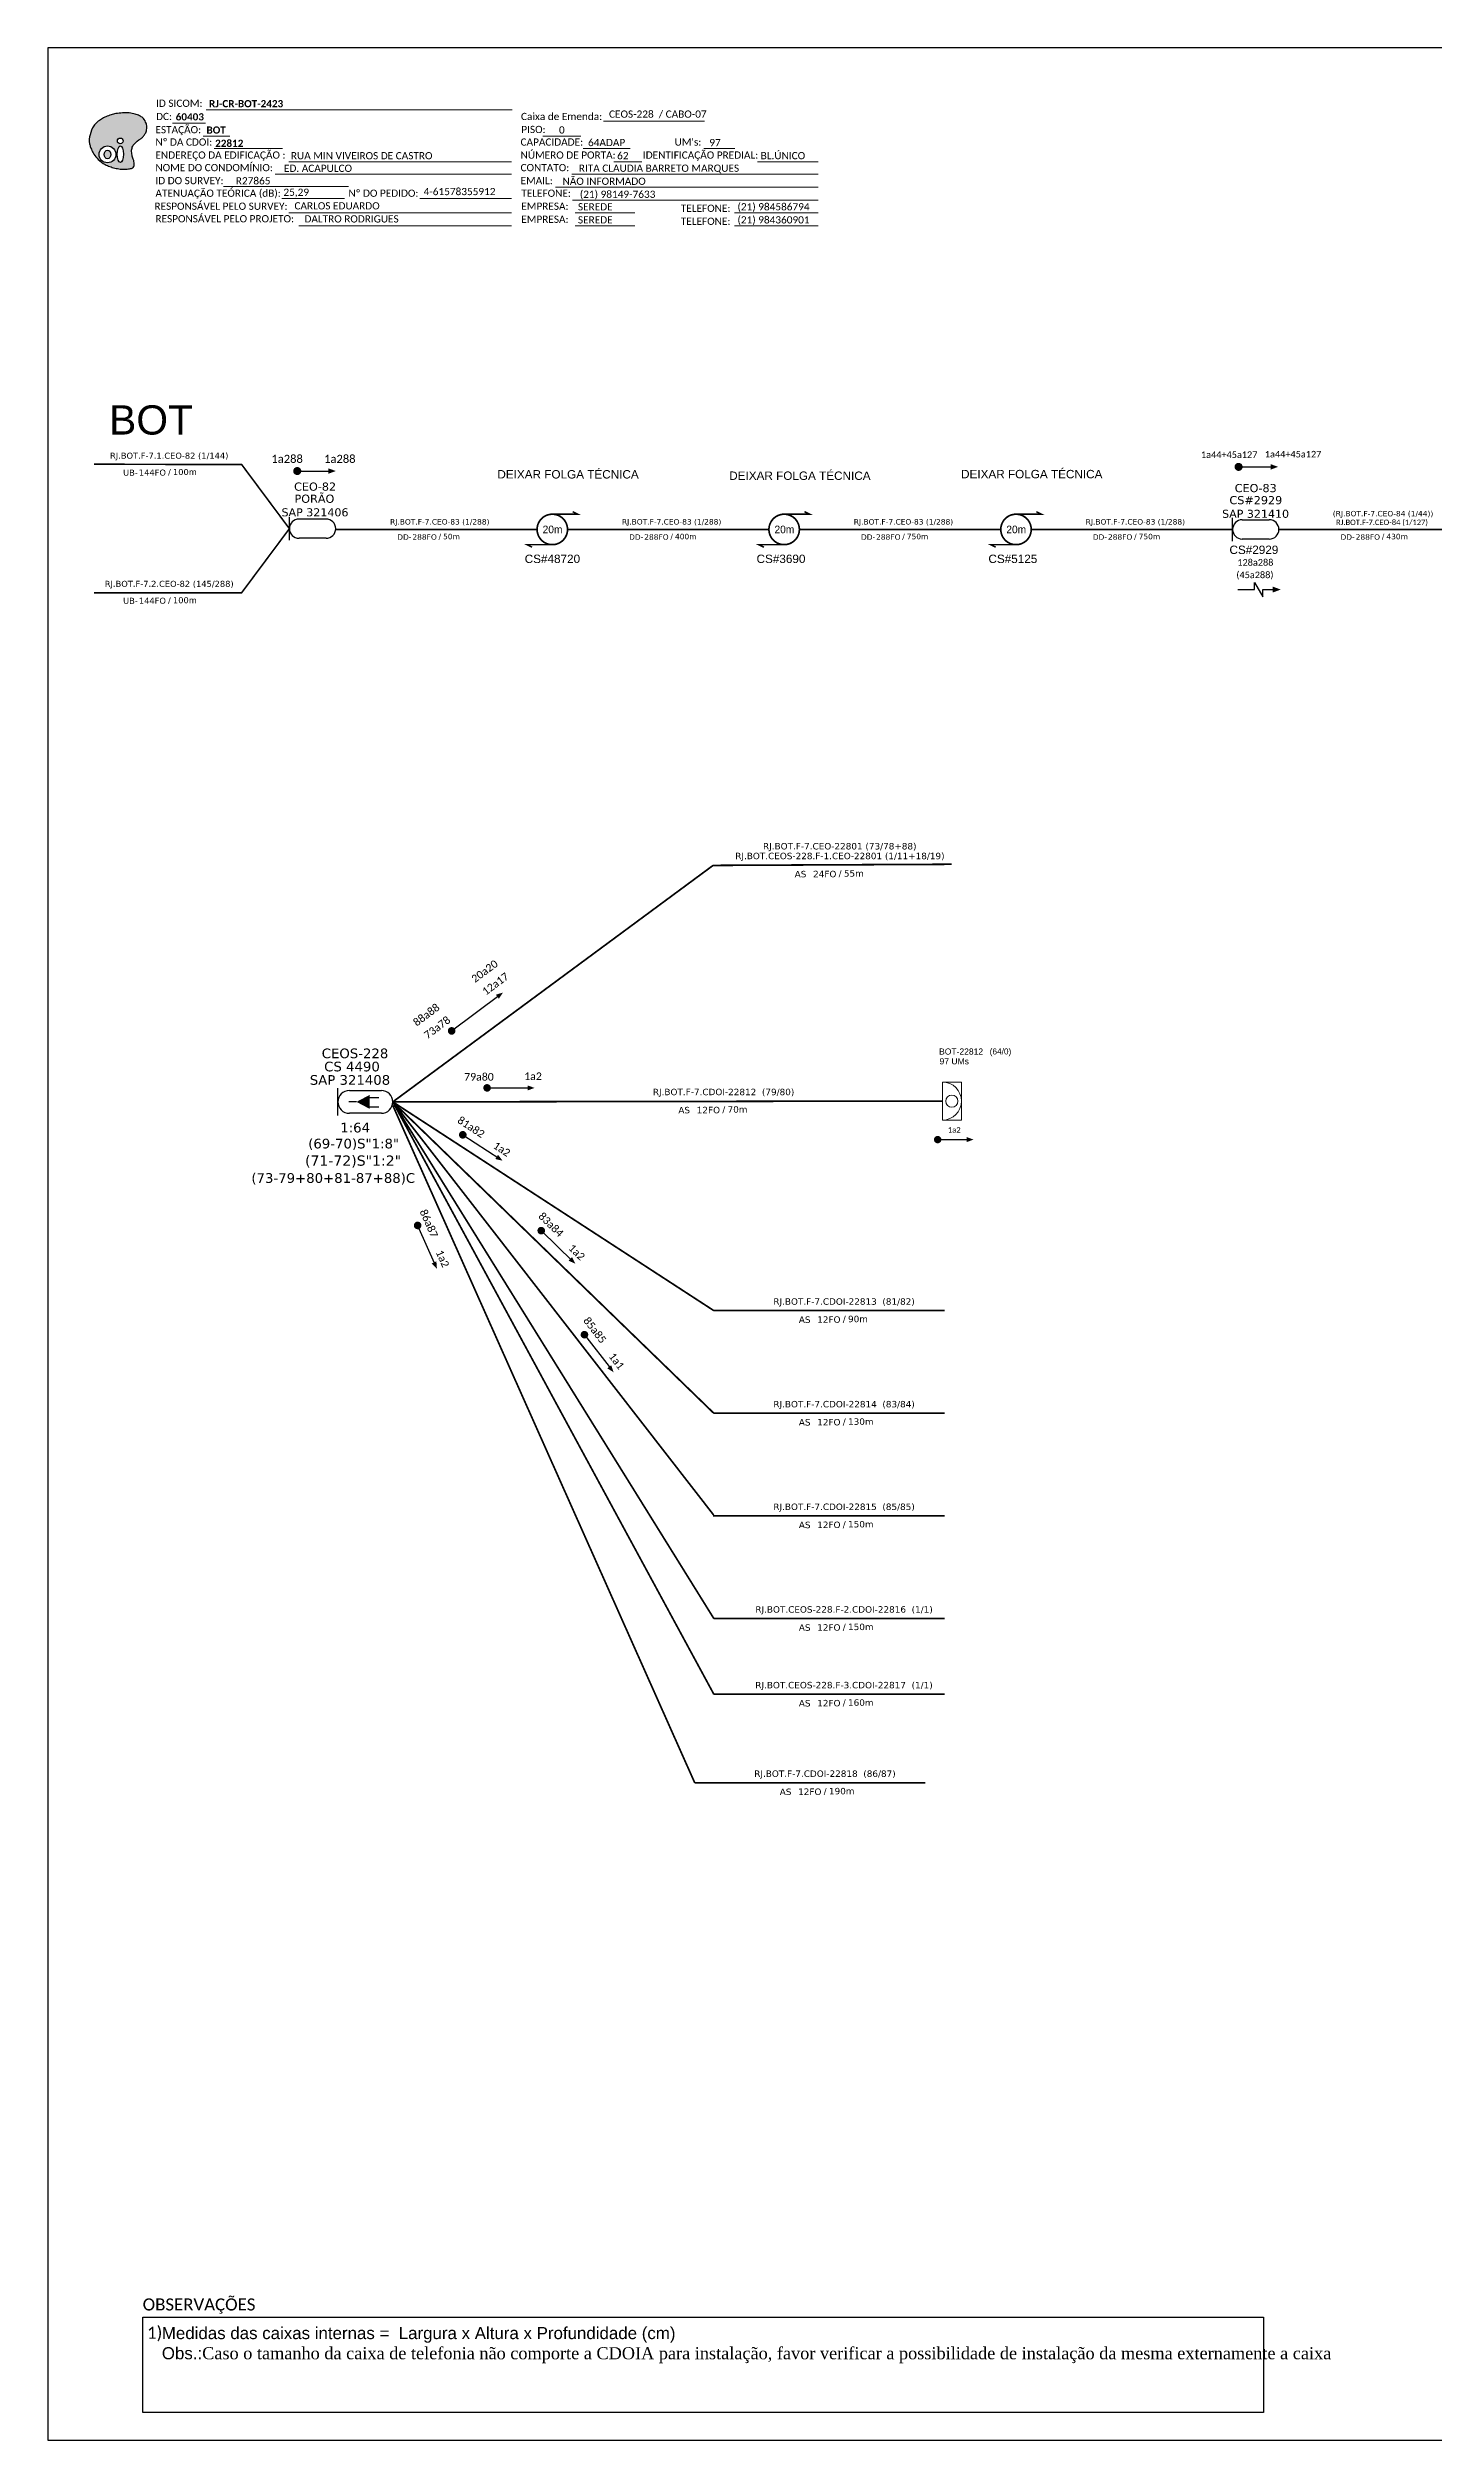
# Model space of a CAD drawing. Header units: metres. Extents: x -1286 to 434, y -500 to 94.
# Drawn here: x -1286 to -942, y -500 to 94 of the extents above; entities that cross this region are included whole.
import ezdxf
from ezdxf.enums import TextEntityAlignment as Align

# ---------------------------------------------------------------- set-up
doc = ezdxf.new("R2010")
doc.units = ezdxf.units.M
doc.linetypes.add('DASHED', pattern=[0.75, 0.5, -0.25])
for name, color, linetype, lineweight in [("20.0-LEGENDA DOS CDO'S", 1, 'Continuous', 0), ('20.1-CDO_INTERIOR', 1, 'Continuous', 0), ('40.1-ETIQUETAS', 1, 'Continuous', 20)]:
    doc.layers.add(name, color=color, linetype=linetype, lineweight=lineweight)
for name, color, linetype in [('20.4-CEO', 1, 'Continuous'), ('20.4-CEOS', 1, 'Continuous'), ('20.5-CABO AÉREO', 1, 'Continuous'), ('CAP a instalar', 1, 'Continuous'), ('CD a instalar', 1, 'Continuous'), ('CEO', 1, 'Continuous'), ('SETA', 7, 'Continuous')]:
    doc.layers.add(name, color=color, linetype=linetype)
doc.styles.add('ARIAL', font='arial.ttf')
doc.styles.add('siredit', font='verdana.ttf')
doc.styles.add('WMF-Calibri0', font='calibri.ttf')
doc.styles.add('WMF-Calibri1', font='calibrib.ttf')
doc.linetypes.add('FENCELINE1', pattern='A,0.25,-0.1,[133,ltypeshp.shx,S=0.1,R=0,X=-0.1,Y=0],-0.1,1', length=1.45)

# ---------------------------------------------------------------- blocks, each defined once
blk = doc.blocks.new('OI')
h = blk.add_hatch(color=40)
edge = h.paths.add_edge_path()
edge.add_spline(control_points=[(4.35, -0.67), (3.92, -0.99), (3.26, -1.5), (2.81, -2.59), (2.9, -3.5), (3.06, -4.27), (3.31, -4.85), (3.37, -5.39), (3.4, -5.88), (3.2, -6.4), (2.54, -6.61), (1.65, -6.63), (0.55, -6.67), (-0.56, -6.42), (-1.61, -6.14), (-2.77, -5.61), (-3.92, -4.77), (-4.89, -3.7), (-5.34, -2.65), (-5.6, -1.94), (-5.85, -0.96), (-5.71, 0.47), (-5.1, 2.02), (-4.14, 3.02), (-3.3, 3.61), (-2.37, 4.16), (-1.36, 4.44), (-0.56, 4.7), (0.79, 4.85), (2.24, 4.97), (3.79, 4.57), (4.67, 4.21), (5.44, 3.65), (5.76, 2.99), (6.03, 2.21), (6.01, 1.46), (5.72, 0.64), (5.31, 0.08), (4.88, -0.38), (4.51, -0.55), (4.35, -0.67)], knot_values=[0, 0, 0, 0, 1.60434, 2.417191, 3.427595, 4.282808, 4.776746, 5.304182, 5.888771, 6.258406, 6.858137, 7.79129, 8.986195, 10.124242, 11.187857, 12.242908, 13.953784, 15.414161, 16.515391, 17.349188, 17.675853, 19.552021, 21.515531, 22.568638, 23.63245, 24.621084, 25.782718, 26.745347, 27.142653, 29.870543, 31.004649, 31.921532, 32.709589, 33.801391, 34.042471, 35.192333, 35.971461, 36.628871, 37.254359, 37.836911, 37.836911, 37.836911, 37.836911], degree=3, periodic=0)
h.paths.add_polyline_path([(1.13, -0.87, -1), (-0.04, -0.87, -1)], flags=16)
edge = h.paths.add_edge_path(flags=16)
edge.add_ellipse((0.56, -3.59), major_axis=(-0.02, 1.71), ratio=0.361305, start_angle=0, end_angle=360)
h.paths.add_polyline_path([(-0.36, -3.62, -1), (-3.8, -3.62, -1)], flags=16)
edge = h.paths.add_edge_path(flags=0)
edge.add_ellipse((-2.08, -3.62), major_axis=(0, 0.885), ratio=0.758294, start_angle=0, end_angle=360)
at = {"color": 40}
for centre, radius in [((-2.08, -3.62), 1.72), ((0.54, -0.87), 0.587)]:
    blk.add_circle(centre, radius, dxfattribs=at)
blk.add_ellipse((-2.08, -3.62), major_axis=(0, 0.885), ratio=0.758294, start_param=-3.141592653589792, end_param=3.141592653589792, dxfattribs=at)
blk.add_ellipse((0.56, -3.59), major_axis=(-0.02, 1.71), ratio=0.361305, dxfattribs=at)
at = {"color": 40, "start_tangent": (-0.800898, -0.598801), "end_tangent": (-0.800898, -0.598801)}
blk.add_spline([(4.35, -0.67), (3.2, -1.78), (2.9, -2.54), (2.92, -3.55), (3.12, -4.38), (3.28, -4.85), (3.37, -5.37), (3.35, -5.95), (3.2, -6.29), (2.66, -6.55), (1.73, -6.63), (0.54, -6.62), (-0.58, -6.41), (-1.6, -6.11), (-2.56, -5.67), (-3.95, -4.67), (-4.89, -3.56), (-5.37, -2.56), (-5.64, -1.78), (-5.72, -1.46), (-5.63, 0.42), (-4.84, 2.22), (-4.13, 2.99), (-3.27, 3.62), (-2.4, 4.09), (-1.3, 4.47), (-0.37, 4.72), (0.02, 4.77), (2.75, 4.8), (3.85, 4.53), (4.69, 4.16), (5.31, 3.68), (5.85, 2.73), (5.93, 2.5), (5.94, 1.35), (5.67, 0.62), (5.29, 0.08), (4.84, -0.36), (4.35, -0.67)], degree=3, dxfattribs=at)
blk = doc.blocks.new('ETIQUETA_RS5F')
at = {"layer": '40.1-ETIQUETAS', "color": 0, "style": 'siredit'}
blk.add_text('/', height=1.5, dxfattribs=at).set_placement((1.58, -1.95), align=Align.MIDDLE_RIGHT)
for tag, p in [('ETIQUETA_R_SECUNDARIA', (1.21, 2.1)), ('ETIQUETA_R_PRIMARIA', (1.21, 4.1)), ('F_ATIVAS/F_MORTAS', (1.14, -4.24))]:
    blk.add_attdef(tag, text='', height=1.5, dxfattribs=at).set_placement(p, align=Align.MIDDLE_CENTER)
for tag, p in [('TIPO_CABO', (-6.58, -2.12)), ('CAP_CABO', (0.4, -2.09))]:
    blk.add_attdef(tag, text='', height=1.5, dxfattribs=at).set_placement(p, align=Align.MIDDLE_RIGHT)
blk.add_attdef('METROS', text='', height=1.5, dxfattribs=at).set_placement((2.14, -1.95), align=Align.MIDDLE_LEFT)
for tag, p in [('FUSÃO_1', (0.85, -8.39)), ('FUSÃO_2', (0.85, -10.6)), ('FUSÃO_3', (0.85, -12.93)), ('FUSÃO_4', (0.85, -15.14)), ('FUSÃO_5', (0.85, -17.16))]:
    blk.add_attdef(tag, text='', height=1.5, dxfattribs=at).set_placement(p, align=Align.CENTER)

msp = doc.modelspace()

# ---------------------------------------------------------------- linework, layer by layer
at = {"color": 0}
for p, q in [((-1262.5, -469.23), (-984.25, -469.23)), ((-1262.5, -492.93), (-1262.5, -469.23)), ((-984.25, -469.23), (-984.25, -492.93)), ((-984.25, -492.93), (-1262.5, -492.93))]:
    msp.add_line(p, q, dxfattribs=at)
msp.add_lwpolyline([(-1286.07, -499.81), (-445.07, -499.81), (-445.07, 94.19), (-1286.07, 94.19)], close=True)
at = {"color": 7, "lineweight": 0}
for points in [[(-1246.8, 78.79), (-1170.82, 78.79)], [(-1255.12, 75.52), (-1246.96, 75.52)], [(-1247.47, 72.24), (-1240.92, 72.24)], [(-1163.19, 72.28), (-1153.71, 72.28)], [(-1148.15, 76.01), (-1123.01, 76.01)], [(-1244.81, 69.17), (-1227.84, 69.17)], [(-1226.24, 65.93), (-1170.98, 65.93)], [(-1153.14, 69.17), (-1141.52, 69.17)], [(-1145.56, 65.93), (-1138.61, 65.93)], [(-1123.2, 69.17), (-1115.53, 69.17)], [(-1109.86, 65.93), (-1094.82, 65.93)], [(-1242.49, 59.75), (-1211.44, 59.75)], [(-1229.65, 62.82), (-1170.98, 62.82)], [(-1160.06, 59.58), (-1094.8, 59.58)], [(-1156.02, 62.82), (-1094.8, 62.82)], [(-1227.96, 56.79), (-1212.45, 56.79)], [(-1193.73, 56.79), (-1170.96, 56.79)], [(-1155.78, 56.34), (-1094.8, 56.34)], [(-1226.24, 53.23), (-1170.98, 53.23)], [(-1223.75, 49.99), (-1170.98, 49.99)], [(-1155.17, 53.23), (-1140.37, 53.23)], [(-1155.17, 49.99), (-1140.37, 49.99)], [(-1115.57, 53.23), (-1094.8, 53.23)], [(-1115.57, 49.99), (-1094.8, 49.99)]]:
    msp.add_lwpolyline(points, dxfattribs=at)
at = {"color": 7}
for points, const_width in [([(-1224.65, -10.89, 1), (-1223.65, -10.88, 1)], 1), ([(-990.95, -9.85, 1), (-989.95, -9.85, 1)], 1), ([(-1160.83, -21.6, 1.000012), (-1160.83, -29.16, 0.999978)], 0.42), ([(-1103.27, -21.6, 1.000012), (-1103.27, -29.16, 0.999978)], 0.42), ([(-1045.71, -21.6, 1.000012), (-1045.71, -29.16, 0.999978)], 0.42), ([(-1186.19, -150.18, 1), (-1185.44, -149.61, 1)], 0.942), ([(-1177.49, -164.05, 1), (-1176.55, -164.04, 1)], 0.942), ([(-1183.46, -175.44, 1), (-1182.66, -175.95, 1)], 0.942), ([(-1194.46, -197.77, 1), (-1194.07, -198.62, 1)], 0.942), ([(-1163.91, -199.16, 1), (-1163.23, -199.82, 1)], 0.942), ([(-1153.14, -224.96, 1), (-1152.56, -225.7, 1)], 0.942)]:
    msp.add_lwpolyline(points, format="xyb", close=True, dxfattribs=dict(at, const_width=const_width))
for points in [[(-990.45, -9.85), (-982.47, -9.85)], [(-986.53, -40.33), (-986.53, -38.56), (-984.42, -42.09), (-984.41, -40.33)]]:
    msp.add_lwpolyline(points, dxfattribs=at)
at = {"color": 7, "const_width": 0.394}
for points in [[(-1160.83, -21.6), (-1154.53, -21.6), (-1155.79, -20.97)], [(-1103.27, -21.6), (-1096.97, -21.6), (-1098.23, -20.97)], [(-1045.71, -21.6), (-1039.41, -21.6), (-1040.67, -20.97)], [(-1160.83, -29.16), (-1167.13, -29.16), (-1165.87, -29.79)], [(-1103.27, -29.16), (-1109.57, -29.16), (-1108.31, -29.79)], [(-1045.71, -29.16), (-1052.01, -29.16), (-1050.75, -29.79)]]:
    msp.add_lwpolyline(points, dxfattribs=at)
at = {"const_width": 0.915}
msp.add_lwpolyline([(-1065.62, -176.89, 1), (-1064.7, -176.89, 1)], format="xyb", close=True, dxfattribs=at)
at = {"layer": '20.1-CDO_INTERIOR', "lineweight": 18}
msp.add_lwpolyline([(-1059.26, -172.04), (-1059.26, -162.59), (-1063.99, -162.59), (-1063.99, -172.04)], close=True, dxfattribs=at)
msp.add_circle((-1061.63, -167.32), 1.51, dxfattribs=at)
msp.add_arc((-1063.99, -167.32), 4.73, 270, 90, dxfattribs=at)
at = {"layer": '20.4-CEO', "color": 7}
for p, q in [((-1223.71, -22.79), (-1217, -22.79)), ((-1217, -27.58), (-1223.71, -27.58))]:
    msp.add_line(p, q, dxfattribs=at)
at = {"layer": '20.4-CEO', "color": 7, "const_width": 0.4}
for points in [[(-1274.6, -9.2), (-1237.97, -9.25), (-1226.1, -25.19)], [(-1274.6, -41.1), (-1237.97, -41.12), (-1226.1, -25.19)]]:
    msp.add_lwpolyline(points, dxfattribs=at)
at = {"layer": '20.4-CEO', "color": 7}
msp.add_lwpolyline([(-1226.1, -28.07), (-1226.1, -22.3)], dxfattribs=at)
for centre, start, end in [((-1223.71, -25.19), 90, 270), ((-1217, -25.19), 270, 90)]:
    msp.add_arc(centre, 2.39, start, end, dxfattribs=at)
at = {"layer": '20.4-CEOS', "color": 7}
for p, q in [((-989.54, -22.99), (-982.82, -22.99)), ((-982.82, -27.77), (-989.54, -27.77))]:
    msp.add_line(p, q, dxfattribs=at)
at = {"layer": '20.4-CEOS', "color": 5}
for p, q in [((-1211.22, -164.69), (-1203.27, -164.69)), ((-1203.27, -170.36), (-1211.22, -170.36))]:
    msp.add_line(p, q, dxfattribs=at)
at = {"layer": '20.4-CEOS', "color": 7}
msp.add_lwpolyline([(-991.93, -28.27), (-991.93, -22.49)], dxfattribs=at)
at = {"layer": '20.4-CEOS', "color": 5}
for points in [[(-1214.05, -170.94), (-1214.05, -164.11)], [(-1209.44, -167.52), (-1211.35, -167.52)], [(-1206.3, -166.4), (-1203.89, -166.4)], [(-1206.3, -168.76), (-1203.89, -168.76)]]:
    msp.add_lwpolyline(points, dxfattribs=at)
msp.add_lwpolyline([(-1209.44, -167.52, 0, 3.5, 0), (-1206.15, -167.52, 3.5, 3.5, 0)], format="xyseb", dxfattribs=at)
at = {"layer": '20.4-CEOS', "color": 7}
for centre, start, end in [((-989.54, -25.38), 90, 270), ((-982.82, -25.38), 270, 90)]:
    msp.add_arc(centre, 2.39, start, end, dxfattribs=at)
at = {"layer": '20.4-CEOS', "color": 5}
for centre, start, end in [((-1211.22, -167.52), 90, 270), ((-1203.27, -167.52), 270, 90)]:
    msp.add_arc(centre, 2.83, start, end, dxfattribs=at)
at = {"layer": '20.5-CABO AÉREO', "color": 7, "ltscale": 8, "const_width": 0.4}
for points in [[(-1214.61, -25.38), (-1164.61, -25.38)], [(-1157.05, -25.38), (-1107.05, -25.38)], [(-1099.49, -25.38), (-1049.49, -25.38)], [(-1041.93, -25.38), (-991.93, -25.38)], [(-980.43, -25.38), (-930.43, -25.38)]]:
    msp.add_lwpolyline(points, dxfattribs=at)
at = {"layer": 'CAP a instalar', "color": 7, "linetype": 'FENCELINE1', "ltscale": 5, "const_width": 0.428}
for points in [[(-1200.43, -167.52), (-1120.91, -108.8)], [(-1120.91, -108.8), (-1061.68, -108.52)], [(-1200.43, -167.52), (-1120.75, -270.13)], [(-1200.43, -167.52), (-1120.73, -244.83)], [(-1200.43, -167.52), (-1120.73, -219.35)], [(-1200.43, -168.41), (-1125.47, -336.58)], [(-1063.46, -219.35), (-1120.73, -219.35)], [(-1063.46, -244.83), (-1120.73, -244.83)], [(-1063.46, -270.31), (-1120.73, -270.31), (-1120.75, -270.13)], [(-1068.2, -336.58), (-1125.47, -336.58)]]:
    msp.add_lwpolyline(points, dxfattribs=at)
at = {"layer": 'CAP a instalar', "linetype": 'FENCELINE1', "ltscale": 5, "const_width": 0.428}
msp.add_lwpolyline([(-1063.99, -167.31), (-1200.43, -167.52)], dxfattribs=at)
at = {"layer": 'CAP a instalar', "color": 7, "linetype": 'FENCELINE1', "ltscale": 5.3, "const_width": 0.428}
msp.add_lwpolyline([(-1125.47, -336.58), (-1125.47, -336.58)], dxfattribs=at)
at = {"layer": 'CD a instalar', "color": 7, "linetype": 'FENCELINE1', "ltscale": 5, "const_width": 0.428}
for points in [[(-1200.43, -167.52), (-1120.73, -314.59)], [(-1200.43, -167.52), (-1120.73, -295.8)], [(-1063.46, -295.8), (-1120.73, -295.8)], [(-1063.46, -314.59), (-1120.73, -314.59)]]:
    msp.add_lwpolyline(points, dxfattribs=at)
at = {"layer": 'SETA', "color": 7}
for points in [[(-1224.15, -10.89), (-1215.45, -10.89)], [(-990.68, -40.33), (-986.53, -40.33)], [(-984.41, -40.33), (-981.22, -40.33)], [(-1185.82, -149.9), (-1173.75, -140.87)], [(-1177.02, -164.05), (-1166.07, -164.06)], [(-1183.06, -175.7), (-1173.88, -181.68)], [(-1194.27, -198.19), (-1189.82, -208.2)], [(-1163.57, -199.49), (-1155.72, -207.12)], [(-1152.85, -225.33), (-1146.15, -233.99)]]:
    msp.add_lwpolyline(points, dxfattribs=at)
at = {"layer": 'SETA'}
msp.add_lwpolyline([(-1065.16, -176.89), (-1057.29, -176.89)], dxfattribs=at)
at = {"layer": 'SETA', "color": 7}
for points in [[(-1216.41, -10.22), (-1214.57, -10.88), (-1216.4, -11.55)], [(-982.48, -9.18), (-980.64, -9.84), (-982.47, -10.52)], [(-981.98, -39.58), (-979.97, -40.31), (-981.98, -41.05)], [(-1174.85, -140.91), (-1173.09, -140.37), (-1174.09, -141.91)], [(-1166.97, -163.43), (-1165.24, -164.05), (-1166.97, -164.68)], [(-1174.3, -180.66), (-1173.19, -182.12), (-1174.98, -181.71)], [(-1189.61, -207.12), (-1189.47, -208.96), (-1190.75, -207.64)], [(-1155.92, -206.04), (-1155.12, -207.69), (-1156.79, -206.95)], [(-1146.2, -232.9), (-1145.63, -234.64), (-1147.19, -233.67)]]:
    msp.add_solid(points, dxfattribs=at)
at = {"layer": 'SETA'}
msp.add_solid([(-1057.92, -176.27), (-1056.25, -176.88), (-1057.92, -177.49)], dxfattribs=at)

# ---------------------------------------------------------------- block references
at = {"color": 7, "xscale": 1.213923925163967, "yscale": 1.213923925163967, "zscale": 1.213923925163967, "rotation": 0.1532896023949059}
msp.add_blockref('OI', (-1268.76, 72.14), dxfattribs=at)
at = {"layer": '40.1-ETIQUETAS', "color": 7}
ref = msp.add_blockref('ETIQUETA_RS5F', (-1257.12, -9.17), dxfattribs=at)
ref.add_attrib('ETIQUETA_R_SECUNDARIA', 'RJ.BOT.F-7.1.CEO-82 (1/144)', dxfattribs={"color": 0, "height": 1.5, "style": 'siredit'}).set_placement((-1255.94, -7.07), align=Align.MIDDLE_CENTER)
ref.add_attrib('TIPO_CABO', 'UB-', dxfattribs={"color": 0, "height": 1.5, "style": 'siredit'}).set_placement((-1263.73, -11.29), align=Align.MIDDLE_RIGHT)
ref.add_attrib('CAP_CABO', '144FO', dxfattribs={"color": 0, "height": 1.5, "style": 'siredit'}).set_placement((-1256.75, -11.26), align=Align.MIDDLE_RIGHT)
ref.add_attrib('METROS', '100m', dxfattribs={"color": 0, "height": 1.5, "style": 'siredit'}).set_placement((-1255.01, -11.12), align=Align.MIDDLE_LEFT)
ref = msp.add_blockref('ETIQUETA_RS5F', (-1189.87, -25.38), dxfattribs=dict(at, xscale=0.9000000000000057, yscale=0.9000000000000057, zscale=0.9000000000000057))
ref.add_attrib('ETIQUETA_R_SECUNDARIA', 'RJ.BOT.F-7.CEO-83 (1/288)', dxfattribs={"color": 0, "height": 1.35, "style": 'siredit'}).set_placement((-1188.77, -23.49), align=Align.MIDDLE_CENTER)
ref.add_attrib('TIPO_CABO', 'DD-', dxfattribs={"color": 0, "height": 1.35, "style": 'siredit'}).set_placement((-1195.79, -27.28), align=Align.MIDDLE_RIGHT)
ref.add_attrib('CAP_CABO', '288FO', dxfattribs={"color": 0, "height": 1.35, "style": 'siredit'}).set_placement((-1189.51, -27.26), align=Align.MIDDLE_RIGHT)
ref.add_attrib('METROS', '50m', dxfattribs={"color": 0, "height": 1.35, "style": 'siredit'}).set_placement((-1187.94, -27.14), align=Align.MIDDLE_LEFT)
ref = msp.add_blockref('ETIQUETA_RS5F', (-1132.31, -25.38), dxfattribs=dict(at, xscale=0.9000000000000057, yscale=0.9000000000000057, zscale=0.9000000000000057))
ref.add_attrib('ETIQUETA_R_SECUNDARIA', 'RJ.BOT.F-7.CEO-83 (1/288)', dxfattribs={"color": 0, "height": 1.35, "style": 'siredit'}).set_placement((-1131.21, -23.49), align=Align.MIDDLE_CENTER)
ref.add_attrib('TIPO_CABO', 'DD-', dxfattribs={"color": 0, "height": 1.35, "style": 'siredit'}).set_placement((-1138.23, -27.28), align=Align.MIDDLE_RIGHT)
ref.add_attrib('CAP_CABO', '288FO', dxfattribs={"color": 0, "height": 1.35, "style": 'siredit'}).set_placement((-1131.95, -27.26), align=Align.MIDDLE_RIGHT)
ref.add_attrib('METROS', '400m', dxfattribs={"color": 0, "height": 1.35, "style": 'siredit'}).set_placement((-1130.38, -27.14), align=Align.MIDDLE_LEFT)
ref = msp.add_blockref('ETIQUETA_RS5F', (-1074.75, -25.38), dxfattribs=dict(at, xscale=0.9000000000000057, yscale=0.9000000000000057, zscale=0.9000000000000057))
ref.add_attrib('ETIQUETA_R_SECUNDARIA', 'RJ.BOT.F-7.CEO-83 (1/288)', dxfattribs={"color": 0, "height": 1.35, "style": 'siredit'}).set_placement((-1073.65, -23.49), align=Align.MIDDLE_CENTER)
ref.add_attrib('TIPO_CABO', 'DD-', dxfattribs={"color": 0, "height": 1.35, "style": 'siredit'}).set_placement((-1080.67, -27.28), align=Align.MIDDLE_RIGHT)
ref.add_attrib('CAP_CABO', '288FO', dxfattribs={"color": 0, "height": 1.35, "style": 'siredit'}).set_placement((-1074.39, -27.26), align=Align.MIDDLE_RIGHT)
ref.add_attrib('METROS', '750m', dxfattribs={"color": 0, "height": 1.35, "style": 'siredit'}).set_placement((-1072.82, -27.14), align=Align.MIDDLE_LEFT)
ref = msp.add_blockref('ETIQUETA_RS5F', (-1017.19, -25.38), dxfattribs=dict(at, xscale=0.9000000000000057, yscale=0.9000000000000057, zscale=0.9000000000000057))
ref.add_attrib('ETIQUETA_R_SECUNDARIA', 'RJ.BOT.F-7.CEO-83 (1/288)', dxfattribs={"color": 0, "height": 1.35, "style": 'siredit'}).set_placement((-1016.09, -23.49), align=Align.MIDDLE_CENTER)
ref.add_attrib('TIPO_CABO', 'DD-', dxfattribs={"color": 0, "height": 1.35, "style": 'siredit'}).set_placement((-1023.11, -27.28), align=Align.MIDDLE_RIGHT)
ref.add_attrib('CAP_CABO', '288FO', dxfattribs={"color": 0, "height": 1.35, "style": 'siredit'}).set_placement((-1016.83, -27.26), align=Align.MIDDLE_RIGHT)
ref.add_attrib('METROS', '750m', dxfattribs={"color": 0, "height": 1.35, "style": 'siredit'}).set_placement((-1015.26, -27.14), align=Align.MIDDLE_LEFT)
ref = msp.add_blockref('ETIQUETA_RS5F', (-955.69, -25.38), dxfattribs=dict(at, xscale=0.9000000000000057, yscale=0.9000000000000057, zscale=0.9000000000000057))
ref.add_attrib('ETIQUETA_R_SECUNDARIA', '(RJ.BOT.F-7.CEO-84 (1/44))', dxfattribs={"color": 0, "height": 1.35, "style": 'siredit'}).set_placement((-954.59, -21.46), align=Align.MIDDLE_CENTER)
ref.add_attrib('TIPO_CABO', 'DD-', dxfattribs={"color": 0, "height": 1.35, "style": 'siredit'}).set_placement((-961.61, -27.28), align=Align.MIDDLE_RIGHT)
ref.add_attrib('CAP_CABO', '288FO', dxfattribs={"color": 0, "height": 1.35, "style": 'siredit'}).set_placement((-955.33, -27.26), align=Align.MIDDLE_RIGHT)
ref.add_attrib('METROS', '430m', dxfattribs={"color": 0, "height": 1.35, "style": 'siredit'}).set_placement((-953.76, -27.14), align=Align.MIDDLE_LEFT)
ref = msp.add_blockref('ETIQUETA_RS5F', (-1257.12, -41), dxfattribs=at)
ref.add_attrib('ETIQUETA_R_SECUNDARIA', 'RJ.BOT.F-7.2.CEO-82 (145/288)', dxfattribs={"color": 0, "height": 1.5, "style": 'siredit'}).set_placement((-1255.94, -38.89), align=Align.MIDDLE_CENTER)
ref.add_attrib('TIPO_CABO', 'UB-', dxfattribs={"color": 0, "height": 1.5, "style": 'siredit'}).set_placement((-1263.73, -43.11), align=Align.MIDDLE_RIGHT)
ref.add_attrib('CAP_CABO', '144FO', dxfattribs={"color": 0, "height": 1.5, "style": 'siredit'}).set_placement((-1256.75, -43.09), align=Align.MIDDLE_RIGHT)
ref.add_attrib('METROS', '100m', dxfattribs={"color": 0, "height": 1.5, "style": 'siredit'}).set_placement((-1255.01, -42.95), align=Align.MIDDLE_LEFT)

# ---------------------------------------------------------------- texts
at = {"color": 7, "lineweight": 0, "style": 'WMF-Calibri0'}
for s, height, p in [('DC:', 1.793, (-1259.2, 76.26)), ('ID SICOM:', 1.793, (-1259.2, 79.54)), ('Caixa de Emenda:', 1.7927, (-1168.6, 76.26)), ('ESTAÇÃO:', 1.793, (-1259.36, 72.98)), ('Nº DA CDOI:', 1.7927, (-1259.36, 69.91)), ('CAPACIDADE:', 1.7927, (-1168.71, 69.91)), ('PISO:', 1.793, (-1168.53, 73.03)), ("UM's:", 1.793, (-1130.47, 69.91)), ('ENDEREÇO DA EDIFICAÇÃO :', 1.7927, (-1259.36, 66.68)), ('NOME DO CONDOMÍNIO:', 1.7927, (-1259.36, 63.56)), ('CONTATO:', 1.793, (-1168.71, 63.56)), ('NÚMERO DE PORTA:', 1.7927, (-1168.71, 66.68)), ('IDENTIFICAÇÃO PREDIAL:', 1.7927, (-1138.34, 66.68)), ('ATENUAÇÃO TEÓRICA (dB):', 1.7927, (-1259.36, 57.21)), ('ID DO SURVEY:', 1.7927, (-1259.36, 60.33)), ('EMAIL:', 1.793, (-1168.71, 60.33)), ('RESPONSÁVEL PELO SURVEY:', 1.7927, (-1259.6, 53.98)), ('Nº DO PEDIDO:', 1.7927, (-1211.44, 57.21)), ('TELEFONE:', 1.793, (-1168.53, 57.21)), ('EMPRESA:', 1.793, (-1168.53, 53.98)), ('TELEFONE:', 1.793, (-1128.93, 53.47)), ('RESPONSÁVEL PELO PROJETO:', 1.7927, (-1259.36, 50.87)), ('EMPRESA:', 1.793, (-1168.53, 50.74)), ('TELEFONE:', 1.793, (-1128.93, 50.24))]:
    msp.add_text(s, height=height, dxfattribs=at).set_placement(p)
at = {"color": 7}
for s, height, style, p in [('60403', 1.793, 'WMF-Calibri1', (-1254.32, 76.17)), ('CEOS-228  / CABO-07', 1.7927, 'WMF-Calibri0', (-1146.75, 76.85)), ('BOT', 1.793, 'WMF-Calibri1', (-1246.68, 72.89)), ('0', 1.79, 'WMF-Calibri0', (-1159.17, 72.92)), ('64ADAP', 1.793, 'WMF-Calibri0', (-1151.96, 69.79)), ('97', 1.793, 'WMF-Calibri0', (-1121.85, 69.77)), ('RUA MIN VIVEIROS DE CASTRO', 1.7927, 'WMF-Calibri0', (-1225.73, 66.52)), ('62', 1.793, 'WMF-Calibri0', (-1144.74, 66.53)), ('BL.ÚNICO', 1.793, 'WMF-Calibri0', (-1109.1, 66.53)), ('R27865', 1.793, 'WMF-Calibri0', (-1239.4, 60.28)), ('ED. ACAPULCO', 1.7927, 'WMF-Calibri0', (-1227.45, 63.39)), ('4-61578355912', 1.7927, 'WMF-Calibri0', (-1192.78, 57.62)), ('NÃO INFORMADO', 1.7927, 'WMF-Calibri0', (-1158.28, 60.18)), ('RITA CLAUDIA BARRETO MARQUES', 1.7927, 'WMF-Calibri0', (-1154.25, 63.42)), ('25,29', 1.793, 'WMF-Calibri0', (-1227.58, 57.45)), ('CARLOS EDUARDO', 1.7927, 'WMF-Calibri0', (-1224.84, 54.07)), ('SEREDE', 1.793, 'WMF-Calibri0', (-1154.47, 53.83)), ('(21) 98149-7633', 1.7927, 'WMF-Calibri0', (-1154, 56.94)), ('(21) 984586794', 1.7927, 'WMF-Calibri0', (-1114.86, 53.83)), ('DALTRO RODRIGUES', 1.7927, 'WMF-Calibri0', (-1222.35, 50.83)), ('SEREDE', 1.793, 'WMF-Calibri0', (-1154.47, 50.59)), ('(21) 984360901', 1.7927, 'WMF-Calibri0', (-1114.86, 50.59)), ('BOT', 7.258, 'ARIAL', (-1270.87, -1.82))]:
    msp.add_text(s, height=height, dxfattribs=dict(at, style=style)).set_placement(p)
at = {"color": 7, "style": 'WMF-Calibri1'}
msp.add_text('22812', height=1.793, dxfattribs=at).set_placement((-1241.03, 69.6), align=Align.CENTER)
at = {"color": 7, "style": 'ARIAL'}
for s, height, p in [('DEIXAR FOLGA TÉCNICA', 2.0835, (-1174.47, -12.73)), ('DEIXAR FOLGA TÉCNICA', 2.0835, (-1116.91, -13.08)), ('DEIXAR FOLGA TÉCNICA', 2.0835, (-1059.35, -12.68)), ('CS#2929', 2.083, (-992.72, -31.48)), ('CS#48720', 2.083, (-1167.68, -33.72)), ('CS#3690', 2.083, (-1110.12, -33.72)), ('CS#5125', 2.083, (-1052.56, -33.72))]:
    msp.add_text(s, height=height, rotation=359.98667, dxfattribs=at).set_placement(p)
at = {"color": 7}
for p in [(-1163.23, -26.33), (-1105.67, -26.33), (-1048.11, -26.33)]:
    msp.add_text('20m', height=1.89, dxfattribs=at).set_placement(p)
at = {"style": 'WMF-Calibri0'}
msp.add_text('OBSERVAÇÕES', height=3, dxfattribs=at).set_placement((-1262.52, -467.61))
at = {"color": 7, "insert": (-1246.06, 81.23), "char_height": 1.7927, "width": 42.385, "attachment_point": 1, "style": 'WMF-Calibri1'}
msp.add_mtext('RJ-CR-BOT-2423', dxfattribs=at)
at = {"color": 7, "char_height": 2, "width": 147.6437, "attachment_point": 5, "rotation": 359.91656}
for insert in [(-1226.67, -7.87), (-1213.58, -7.87)]:
    msp.add_mtext('{\\fCalibri|b0|i0|c0|p34;\\C256;1a288}', dxfattribs=dict(at, insert=insert))
at = {"color": 5, "char_height": 1.8838, "width": 139.0637, "attachment_point": 5}
for s, insert, rotation in [('{\\fCalibri|b0|i0|c0|p34;\\C256;20a20}', (-1177.63, -135.08), 36.67351), ('{\\fCalibri|b0|i0|c0|p34;\\C256;12a17}', (-1174.95, -138.22), 36.67351), ('{\\fCalibri|b0|i0|c0|p34;\\C256;88a88}', (-1192.1, -145.9), 36.67351), ('{\\fCalibri|b0|i0|c0|p34;\\C256;73a78}', (-1189.42, -149.04), 36.67351), ('{\\fCalibri|b0|i0|c0|p34;\\C256;79a80}', (-1179.04, -161.3), 359.87025), ('{\\fCalibri|b0|i0|c0|p34;\\C256;1a2}', (-1165.61, -161.16), 359.87025), ('{\\fCalibri|b0|i0|c0|p34;\\C256;81a82}', (-1180.99, -173.77), 326.83818), ('{\\fCalibri|b0|i0|c0|p34;\\C256;1a2}', (-1173.38, -179.26), 326.83818), ('{\\fCalibri|b0|i0|c0|p34;\\C256;86a87}', (-1191.48, -197.71), 293.89118), ('{\\fCalibri|b0|i0|c0|p34;\\C256;83a84}', (-1161.16, -198), 315.74735), ('{\\fCalibri|b0|i0|c0|p34;\\C256;1a2}', (-1188.08, -206.45), 293.89118), ('{\\fCalibri|b0|i0|c0|p34;\\C256;1a2}', (-1154.76, -204.85), 315.74735), ('{\\fCalibri|b0|i0|c0|p34;\\C256;85a85}', (-1150.26, -224.2), 307.65488), ('{\\fCalibri|b0|i0|c0|p34;\\C256;1a1}', (-1144.88, -231.88), 307.65488)]:
    msp.add_mtext(s, dxfattribs=dict(at, insert=insert, rotation=rotation))
at = {"insert": (-1061.05, -174.49), "char_height": 1.3727, "width": 23.2068, "attachment_point": 5}
msp.add_mtext('{\\fCalibri|b0|i0|c0|p34;\\C7;1a2}', dxfattribs=at)
at = {"char_height": 3, "width": 277.1819, "attachment_point": 1}
for s, insert, style in [('1)', (-1261.44, -471.63), 'WMF-Calibri0'), ('Medidas das caixas internas =  Largura x Altura x Profundidade (cm)\\PObs.:{\\fTimes New Roman|b0|i0|c0|p16;Caso o tamanho da caixa de telefonia não comporte a CDOIA para instalação, favor verificar a possibilidade de instalação da mesma externamente a caixa}', (-1257.77, -471.72), 'ARIAL')]:
    msp.add_mtext(s, dxfattribs=dict(at, insert=insert, style=style))
at = {"layer": "20.0-LEGENDA DOS CDO'S", "linetype": 'ByBlock', "style": 'ARIAL'}
for s, p in [('BOT-22812    ', (-1051.53, -155.77)), ('97 UMs          ', (-1051.53, -158.2))]:
    msp.add_text(s, height=1.513, dxfattribs=at).set_placement(p, align=Align.RIGHT)
at = {"layer": "20.0-LEGENDA DOS CDO'S", "linetype": 'ByBlock', "style": 'ARIAL', "width": 0.986168}
msp.add_text('        (64/0)', height=1.4921, dxfattribs=at).set_placement((-1046.88, -155.74), align=Align.RIGHT)
at = {"layer": '20.4-CEO', "color": 7, "style": 'siredit'}
for s, height, p in [('CEO-82', 2.028, (-1219.72, -14.75)), ('PORÃO', 2.028, (-1219.89, -17.75)), ('          SAP 321406', 2, (-1224.11, -21.13))]:
    msp.add_text(s, height=height, dxfattribs=at).set_placement(p, align=Align.MIDDLE_CENTER)
at = {"layer": '20.4-CEOS', "color": 7, "style": 'siredit'}
for s, height, p in [('CS#2929', 2.028, (-986.17, -18.11)), ('SAP 321410', 2, (-986.23, -21.49))]:
    msp.add_text(s, height=height, dxfattribs=at).set_placement(p, align=Align.MIDDLE_CENTER)
at = {"layer": '20.4-CEOS', "color": 5, "linetype": 'DASHED', "style": 'siredit'}
for s, height, p in [('CEOS-228', 2.401, (-1209.81, -154.27)), ('CS 4490', 2.401, (-1210.56, -157.54)), ('SAP 321408', 2.401, (-1211.06, -160.87)), ('(69-70)S"1:8"', 2.4008, (-1210.15, -176.67)), ('1:64', 2.401, (-1209.78, -172.7))]:
    msp.add_text(s, height=height, dxfattribs=at).set_placement(p, align=Align.TOP_CENTER)
msp.add_text('(71-72)S"1:2"', height=2.5386, rotation=359.97962, dxfattribs=at).set_placement((-1222.22, -183.36))
at = {"layer": '20.4-CEOS', "color": 1, "linetype": 'ByBlock', "style": 'siredit'}
msp.add_text('(73-79+80+81-87+88)C', height=2.4008, dxfattribs=at).set_placement((-1215.21, -185.22), align=Align.TOP_CENTER)
at = {"layer": '40.1-ETIQUETAS', "color": 7, "linetype": 'ByBlock', "style": 'siredit'}
for s, p in [('RJ.BOT.CEOS-228.F-1.CEO-22801 (1/11+18/19)', (-1089.43, -106.46)), ('RJ.BOT.F-7.CEO-22801 (73/78+88)', (-1089.47, -104.04)), ('RJ.BOT.F-7.CDOI-22813  (81/82)', (-1088.4, -217.09)), ('RJ.BOT.F-7.CDOI-22814  (83/84)', (-1088.4, -242.57)), ('RJ.BOT.F-7.CDOI-22815  (85/85)', (-1088.4, -268.05)), ('RJ.BOT.CEOS-228.F-2.CDOI-22816  (1/1)', (-1088.4, -293.54)), ('RJ.BOT.CEOS-228.F-3.CDOI-22817  (1/1)', (-1088.41, -312.33)), ('RJ.BOT.F-7.CDOI-22818  (86/87)', (-1093.14, -334.32))]:
    msp.add_text(s, height=1.6011, dxfattribs=at).set_placement(p, align=Align.MIDDLE_CENTER)
for s, p in [('AS', (-1097.76, -110.96)), ('24FO', (-1090.3, -110.94)), ('AS', (-1096.73, -221.59)), ('12FO', (-1089.28, -221.57)), ('AS', (-1096.73, -247.07)), ('12FO', (-1089.28, -247.05)), ('AS', (-1096.73, -272.56)), ('12FO', (-1089.28, -272.53)), ('AS', (-1096.73, -298.04)), ('12FO', (-1089.28, -298.02)), ('AS', (-1096.73, -316.83)), ('12FO', (-1089.28, -316.81)), ('AS', (-1101.47, -338.82)), ('12FO', (-1094.01, -338.8))]:
    msp.add_text(s, height=1.601, dxfattribs=at).set_placement(p, align=Align.MIDDLE_RIGHT)
at = {"layer": '40.1-ETIQUETAS', "color": 7, "style": 'siredit'}
for p in [(-1089.01, -110.79), (-1087.98, -221.42), (-1087.98, -246.9), (-1087.98, -272.38), (-1087.98, -297.87), (-1087.99, -316.66), (-1092.72, -338.65)]:
    msp.add_text('/', height=1.6, dxfattribs=at).set_placement(p, align=Align.MIDDLE_RIGHT)
at = {"layer": '40.1-ETIQUETAS', "color": 7, "linetype": 'ByBlock', "style": 'siredit'}
for s, p in [('55m', (-1088.44, -110.79)), ('90m', (-1087.41, -221.42)), ('130m', (-1087.41, -246.9)), ('150m', (-1087.41, -272.38)), ('150m', (-1087.41, -297.87)), ('160m', (-1087.42, -316.66)), ('190m', (-1092.15, -338.65))]:
    msp.add_text(s, height=1.601, dxfattribs=at).set_placement(p, align=Align.MIDDLE_LEFT)
at = {"layer": '40.1-ETIQUETAS', "color": 1, "linetype": 'ByBlock', "style": 'siredit'}
msp.add_text('RJ.BOT.F-7.CDOI-22812  (79/80)', height=1.6011, dxfattribs=at).set_placement((-1118.31, -165.06), align=Align.MIDDLE_CENTER)
for s, p in [('AS', (-1126.64, -169.56)), ('12FO', (-1119.19, -169.54))]:
    msp.add_text(s, height=1.601, dxfattribs=at).set_placement(p, align=Align.MIDDLE_RIGHT)
at = {"layer": '40.1-ETIQUETAS', "color": 1, "style": 'siredit'}
msp.add_text('/', height=1.6, dxfattribs=at).set_placement((-1117.89, -169.39), align=Align.MIDDLE_RIGHT)
at = {"layer": '40.1-ETIQUETAS', "color": 1, "linetype": 'ByBlock', "style": 'siredit'}
msp.add_text('70m', height=1.601, dxfattribs=at).set_placement((-1117.32, -169.39), align=Align.MIDDLE_LEFT)
at = {"layer": '40.1-ETIQUETAS', "color": 7, "width": 27.8947, "attachment_point": 5}
for s, insert, char_height, style in [('{\\fCalibri|b0|i0|c0|p34;1a44+45a127}', (-976.92, -6.7), 1.633, 'ARIAL'), ('{\\fCalibri|b0|i0|c0|p34;1a44+45a127}', (-992.79, -6.83), 1.633, 'ARIAL'), ('{\\fCalibri|b0|i0|c0|p34;RJ.BOT.F-7.CEO-84 (1/127)}', (-954.85, -23.76), 1.35, 'siredit'), ('{\\fCalibri|b0|i0|c0|p34;(45a288)}', (-986.4, -36.84), 1.633, 'ARIAL'), ('{\\fCalibri|b0|i0|c0|p34;128a288}', (-986.29, -33.58), 1.633, 'ARIAL')]:
    msp.add_mtext(s, dxfattribs=dict(at, insert=insert, char_height=char_height, style=style))
at = {"layer": 'CEO', "color": 7, "style": 'siredit'}
msp.add_text('CEO-83', height=2.028, dxfattribs=at).set_placement((-986.2, -15.11), align=Align.MIDDLE_CENTER)

doc.saveas('drawing.dxf')
